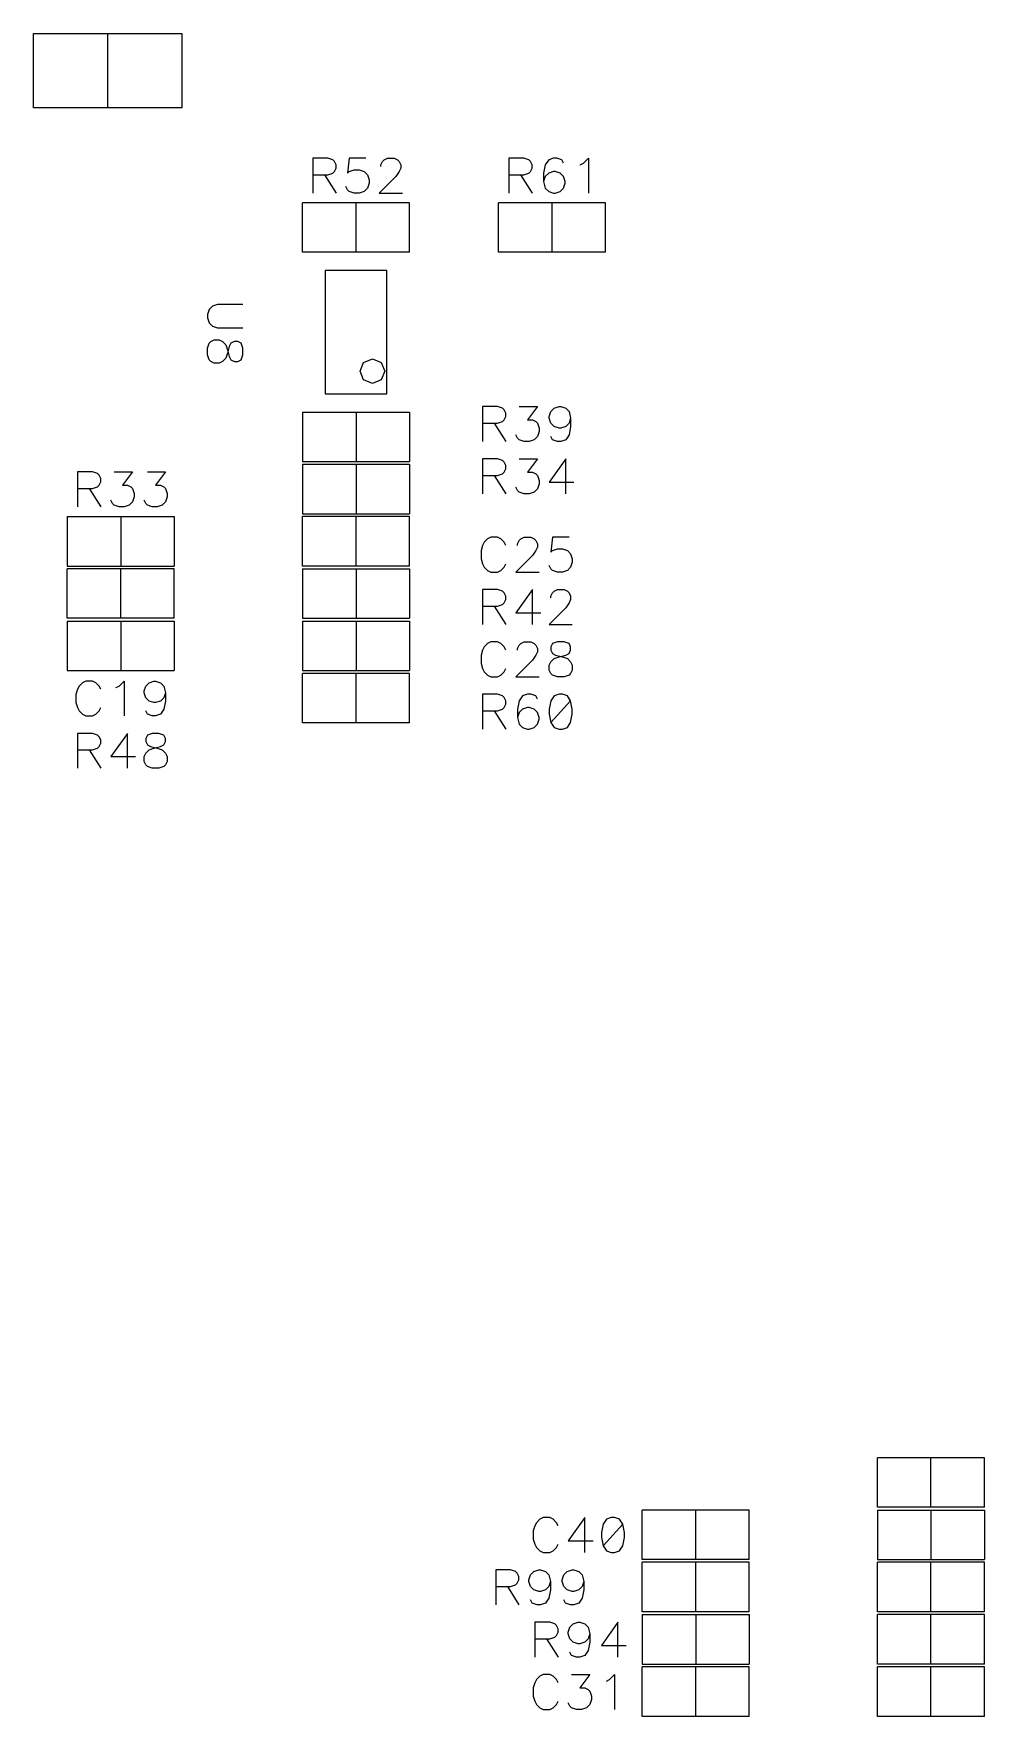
# Model space of a CAD drawing. Extents: x 295 to 953, y 10 to 290.
# Drawn here: x 625.5 to 663.6, y 153.9 to 221.4 of the extents above; entities that cross this region are included whole.
import ezdxf

# ---------------------------------------------------------------- set-up
doc = ezdxf.new("R2010")
doc.units = 0
doc.header["$LTSCALE"] = 5
doc.header["$MEASUREMENT"] = 0
doc.layers.add('DV-INT-A3_BSK', color=2, linetype='CONTINUOUS')

msp = doc.modelspace()

# ---------------------------------------------------------------- linework, layer by layer
at = {"layer": 'DV-INT-A3_BSK', "color": 7}
for p, q in [((625.458, 218.404), (625.458, 221.375)), ((625.458, 221.375), (631.396, 221.375)), ((628.429, 218.404), (628.429, 221.375)), ((631.396, 221.375), (631.396, 218.404)), ((631.396, 218.404), (625.458, 218.404)), ((637.247, 216.384), (636.647, 216.384)), ((636.647, 216.384), (636.647, 214.984)), ((637.448, 216.317), (637.247, 216.384)), ((637.515, 216.25), (637.448, 216.317)), ((637.448, 215.784), (637.515, 215.851)), ((637.582, 216.12), (637.515, 216.25)), ((637.515, 215.851), (637.582, 215.986)), ((637.582, 215.986), (637.582, 216.12)), ((638.114, 216.384), (638.047, 215.784)), ((638.047, 215.784), (638.114, 215.851)), ((638.781, 216.384), (638.114, 216.384)), ((638.114, 215.851), (638.315, 215.918)), ((638.315, 215.918), (638.512, 215.918)), ((638.512, 215.918), (638.714, 215.851)), ((638.714, 215.851), (638.848, 215.717)), ((639.38, 216.12), (639.447, 216.25)), ((639.38, 216.053), (639.38, 216.12)), ((639.447, 216.25), (639.514, 216.317)), ((639.514, 216.317), (639.644, 216.384)), ((639.644, 216.384), (639.912, 216.384)), ((639.912, 216.384), (640.046, 216.317)), ((640.113, 215.851), (639.979, 215.65)), ((640.046, 216.317), (640.113, 216.25)), ((640.113, 216.25), (640.176, 216.12)), ((640.176, 215.986), (640.113, 215.851)), ((640.176, 216.12), (640.176, 215.986)), ((645.105, 216.384), (644.506, 216.384)), ((644.506, 216.384), (644.506, 214.984)), ((645.306, 216.317), (645.105, 216.384)), ((645.373, 216.25), (645.306, 216.317)), ((645.306, 215.784), (645.373, 215.851)), ((645.44, 216.12), (645.373, 216.25)), ((645.373, 215.851), (645.44, 215.986)), ((645.44, 215.986), (645.44, 216.12)), ((645.972, 216.12), (645.905, 215.784)), ((646.107, 216.317), (645.972, 216.12)), ((646.304, 216.384), (646.107, 216.317)), ((646.304, 215.851), (646.107, 215.784)), ((646.438, 216.384), (646.304, 216.384)), ((646.371, 215.851), (646.304, 215.851)), ((646.572, 215.784), (646.371, 215.851)), ((646.639, 216.317), (646.438, 216.384)), ((646.706, 216.182), (646.639, 216.317)), ((647.372, 216.12), (647.502, 216.182)), ((647.502, 216.182), (647.703, 216.384)), ((647.703, 216.384), (647.703, 214.984)), ((636.647, 215.717), (637.247, 215.717)), ((637.117, 215.717), (637.582, 214.984)), ((637.247, 215.717), (637.448, 215.784)), ((638.047, 215.118), (637.98, 215.252)), ((638.848, 215.185), (638.714, 215.051)), ((638.848, 215.717), (638.915, 215.52)), ((638.915, 215.386), (638.848, 215.185)), ((638.915, 215.52), (638.915, 215.386)), ((639.979, 215.65), (639.313, 214.984)), ((644.506, 215.717), (645.105, 215.717)), ((644.975, 215.717), (645.44, 214.984)), ((645.105, 215.717), (645.306, 215.784)), ((645.905, 215.784), (645.905, 215.453)), ((645.972, 215.65), (645.905, 215.453)), ((645.905, 215.453), (645.972, 215.185)), ((646.107, 215.784), (645.972, 215.65)), ((645.972, 215.185), (646.107, 215.051)), ((646.706, 215.65), (646.572, 215.784)), ((646.572, 215.051), (646.706, 215.185)), ((646.773, 215.453), (646.706, 215.65)), ((646.706, 215.185), (646.773, 215.386)), ((646.773, 215.386), (646.773, 215.453)), ((640.524, 214.594), (636.237, 214.594)), ((636.237, 212.612), (636.237, 214.594)), ((638.114, 215.051), (638.047, 215.118)), ((638.315, 214.984), (638.114, 215.051)), ((638.512, 214.984), (638.315, 214.984)), ((638.383, 212.612), (638.383, 214.594)), ((638.714, 215.051), (638.512, 214.984)), ((639.313, 214.984), (640.243, 214.984)), ((640.524, 212.612), (640.524, 214.594)), ((648.382, 214.594), (644.095, 214.594)), ((644.095, 212.612), (644.095, 214.594)), ((646.107, 215.051), (646.304, 214.984)), ((646.241, 212.612), (646.241, 214.594)), ((646.304, 214.984), (646.371, 214.984)), ((646.371, 214.984), (646.572, 215.051)), ((648.382, 212.612), (648.382, 214.594)), ((640.524, 212.612), (636.237, 212.612)), ((648.382, 212.612), (644.095, 212.612)), ((637.142, 211.887), (637.142, 206.937)), ((639.619, 211.887), (637.142, 211.887)), ((639.619, 206.937), (639.619, 211.887)), ((632.632, 210.453), (632.498, 210.319)), ((632.834, 210.52), (632.632, 210.453)), ((633.84, 210.52), (632.834, 210.52)), ((632.498, 210.319), (632.431, 210.118)), ((632.431, 210.118), (632.431, 209.984)), ((632.431, 209.984), (632.498, 209.783)), ((632.498, 209.783), (632.632, 209.649)), ((632.565, 209.041), (632.7, 209.108)), ((632.632, 209.649), (632.834, 209.582)), ((632.7, 209.108), (632.901, 209.108)), ((632.834, 209.582), (633.84, 209.582)), ((632.901, 209.108), (633.035, 209.041)), ((632.431, 208.773), (632.498, 208.974)), ((632.431, 208.505), (632.431, 208.773)), ((632.498, 208.303), (632.431, 208.505)), ((632.498, 208.974), (632.565, 209.041)), ((633.035, 209.041), (633.169, 208.907)), ((633.169, 208.907), (633.236, 208.706)), ((633.236, 208.572), (633.169, 208.37)), ((633.303, 208.84), (633.236, 208.572)), ((633.236, 208.706), (633.303, 208.438)), ((633.37, 208.974), (633.303, 208.84)), ((633.303, 208.438), (633.37, 208.303)), ((633.504, 209.041), (633.37, 208.974)), ((633.638, 209.041), (633.504, 209.041)), ((633.772, 208.974), (633.638, 209.041)), ((633.84, 208.773), (633.772, 208.974)), ((633.772, 208.303), (633.84, 208.505)), ((633.84, 208.505), (633.84, 208.773)), ((632.565, 208.236), (632.498, 208.303)), ((632.7, 208.169), (632.565, 208.236)), ((632.901, 208.169), (632.7, 208.169)), ((633.035, 208.236), (632.901, 208.169)), ((633.169, 208.37), (633.035, 208.236)), ((633.37, 208.303), (633.504, 208.236)), ((633.504, 208.236), (633.638, 208.236)), ((633.638, 208.236), (633.772, 208.303)), ((638.546, 207.842), (638.688, 208.194)), ((638.688, 207.495), (638.546, 207.842)), ((638.688, 208.194), (639.041, 208.341)), ((639.041, 208.341), (639.393, 208.194)), ((639.393, 208.194), (639.535, 207.842)), ((639.535, 207.842), (639.393, 207.495)), ((639.041, 207.348), (638.688, 207.495)), ((639.393, 207.495), (639.041, 207.348)), ((637.142, 206.937), (639.619, 206.937)), ((644.057, 206.43), (643.458, 206.43)), ((643.458, 206.43), (643.458, 205.03)), ((644.258, 206.363), (644.057, 206.43)), ((644.325, 206.296), (644.258, 206.363)), ((644.925, 206.43), (645.658, 206.43)), ((645.658, 206.43), (645.256, 205.898)), ((646.19, 206.229), (646.324, 206.363)), ((646.324, 206.363), (646.521, 206.43)), ((646.521, 206.43), (646.589, 206.43)), ((646.589, 206.43), (646.79, 206.363)), ((646.79, 206.363), (646.924, 206.229)), ((636.237, 206.212), (640.524, 206.212)), ((636.237, 206.212), (636.237, 204.23)), ((638.383, 206.212), (638.383, 204.23)), ((640.524, 206.212), (640.524, 204.23)), ((643.458, 205.764), (644.057, 205.764)), ((643.927, 205.764), (644.392, 205.03)), ((644.057, 205.764), (644.258, 205.831)), ((644.258, 205.831), (644.325, 205.898)), ((644.392, 206.166), (644.325, 206.296)), ((644.325, 205.898), (644.392, 206.032)), ((644.392, 206.032), (644.392, 206.166)), ((645.256, 205.898), (645.457, 205.898)), ((645.457, 205.898), (645.591, 205.831)), ((645.591, 205.831), (645.658, 205.764)), ((645.658, 205.764), (645.725, 205.567)), ((646.123, 206.032), (646.19, 206.229)), ((646.123, 205.965), (646.123, 206.032)), ((646.19, 205.764), (646.123, 205.965)), ((646.324, 205.63), (646.19, 205.764)), ((646.924, 205.764), (646.79, 205.63)), ((646.924, 206.229), (646.987, 205.965)), ((646.987, 205.965), (646.924, 205.764)), ((646.987, 205.965), (646.987, 205.63)), ((644.858, 205.164), (644.791, 205.298)), ((644.925, 205.097), (644.858, 205.164)), ((645.126, 205.03), (644.925, 205.097)), ((645.323, 205.03), (645.126, 205.03)), ((645.524, 205.097), (645.323, 205.03)), ((645.658, 205.231), (645.524, 205.097)), ((645.725, 205.433), (645.658, 205.231)), ((645.725, 205.567), (645.725, 205.433)), ((646.257, 205.097), (646.19, 205.231)), ((646.454, 205.03), (646.257, 205.097)), ((646.521, 205.567), (646.324, 205.63)), ((646.589, 205.03), (646.454, 205.03)), ((646.589, 205.567), (646.521, 205.567)), ((646.79, 205.63), (646.589, 205.567)), ((646.79, 205.097), (646.589, 205.03)), ((646.924, 205.298), (646.79, 205.097)), ((646.987, 205.63), (646.924, 205.298)), ((627.817, 203.811), (627.218, 203.811)), ((627.218, 203.811), (627.218, 202.411)), ((628.018, 203.744), (627.817, 203.811)), ((628.085, 203.677), (628.018, 203.744)), ((628.152, 203.547), (628.085, 203.677)), ((628.685, 203.811), (629.418, 203.811)), ((629.418, 203.811), (629.016, 203.278)), ((630.017, 203.811), (630.747, 203.811)), ((630.747, 203.811), (630.348, 203.278)), ((636.237, 204.23), (640.524, 204.23)), ((636.237, 204.117), (640.524, 204.117)), ((636.237, 204.117), (636.237, 202.134)), ((638.383, 204.117), (638.383, 202.134)), ((640.524, 204.117), (640.524, 202.134)), ((644.057, 204.335), (643.458, 204.335)), ((643.458, 204.335), (643.458, 202.935)), ((643.458, 203.668), (644.057, 203.668)), ((643.927, 203.668), (644.392, 202.935)), ((644.258, 204.267), (644.057, 204.335)), ((644.057, 203.668), (644.258, 203.735)), ((644.325, 204.2), (644.258, 204.267)), ((644.258, 203.735), (644.325, 203.802)), ((644.392, 204.071), (644.325, 204.2)), ((644.325, 203.802), (644.392, 203.936)), ((644.392, 203.936), (644.392, 204.071)), ((644.925, 204.335), (645.658, 204.335)), ((645.658, 204.335), (645.256, 203.802)), ((645.256, 203.802), (645.457, 203.802)), ((645.457, 203.802), (645.591, 203.735)), ((645.591, 203.735), (645.658, 203.668)), ((645.658, 203.668), (645.725, 203.471)), ((646.79, 204.335), (646.123, 203.404)), ((646.79, 202.935), (646.79, 204.335)), ((627.218, 203.144), (627.817, 203.144)), ((627.687, 203.144), (628.152, 202.411)), ((627.817, 203.144), (628.018, 203.211)), ((628.018, 203.211), (628.085, 203.278)), ((628.085, 203.278), (628.152, 203.413)), ((628.152, 203.413), (628.152, 203.547)), ((629.016, 203.278), (629.217, 203.278)), ((629.217, 203.278), (629.351, 203.211)), ((629.351, 203.211), (629.418, 203.144)), ((629.418, 203.144), (629.485, 202.947)), ((630.348, 203.278), (630.55, 203.278)), ((630.55, 203.278), (630.684, 203.211)), ((630.684, 203.211), (630.747, 203.144)), ((630.747, 203.144), (630.814, 202.947)), ((644.858, 203.069), (644.791, 203.203)), ((644.925, 203.002), (644.858, 203.069)), ((645.126, 202.935), (644.925, 203.002)), ((645.524, 203.002), (645.323, 202.935)), ((645.658, 203.136), (645.524, 203.002)), ((645.725, 203.337), (645.658, 203.136)), ((645.725, 203.471), (645.725, 203.337)), ((646.123, 203.404), (647.121, 203.404)), ((628.618, 202.545), (628.55, 202.679)), ((628.685, 202.478), (628.618, 202.545)), ((628.886, 202.411), (628.685, 202.478)), ((629.083, 202.411), (628.886, 202.411)), ((629.284, 202.478), (629.083, 202.411)), ((629.418, 202.612), (629.284, 202.478)), ((629.485, 202.813), (629.418, 202.612)), ((629.485, 202.947), (629.485, 202.813)), ((629.95, 202.545), (629.883, 202.679)), ((630.017, 202.478), (629.95, 202.545)), ((630.214, 202.411), (630.017, 202.478)), ((630.415, 202.411), (630.214, 202.411)), ((630.617, 202.478), (630.415, 202.411)), ((630.747, 202.612), (630.617, 202.478)), ((630.814, 202.813), (630.747, 202.612)), ((630.814, 202.947), (630.814, 202.813)), ((645.323, 202.935), (645.126, 202.935)), ((626.807, 202.021), (631.094, 202.021)), ((626.807, 202.021), (626.807, 200.039)), ((628.953, 202.021), (628.953, 200.039)), ((631.094, 202.021), (631.094, 200.039)), ((636.237, 202.134), (640.524, 202.134)), ((640.524, 202.021), (636.237, 202.021)), ((636.237, 200.039), (636.237, 202.021)), ((638.383, 200.039), (638.383, 202.021)), ((640.524, 200.039), (640.524, 202.021)), ((643.525, 200.99), (643.458, 200.86)), ((643.659, 201.124), (643.525, 200.99)), ((643.793, 201.191), (643.659, 201.124)), ((644.057, 201.191), (643.793, 201.191)), ((644.191, 201.124), (644.057, 201.191)), ((644.325, 200.99), (644.191, 201.124)), ((644.392, 200.86), (644.325, 200.99)), ((644.858, 200.927), (644.925, 201.057)), ((644.925, 201.057), (644.992, 201.124)), ((644.992, 201.124), (645.126, 201.191)), ((645.126, 201.191), (645.39, 201.191)), ((645.39, 201.191), (645.524, 201.124)), ((645.524, 201.124), (645.591, 201.057)), ((645.591, 201.057), (645.658, 200.927)), ((646.257, 201.191), (646.19, 200.592)), ((646.924, 201.191), (646.257, 201.191)), ((643.458, 200.86), (643.395, 200.659)), ((643.395, 200.659), (643.395, 200.328)), ((643.395, 200.328), (643.458, 200.127)), ((645.457, 200.458), (644.791, 199.791)), ((644.858, 200.86), (644.858, 200.927)), ((645.591, 200.659), (645.457, 200.458)), ((645.658, 200.793), (645.591, 200.659)), ((645.658, 200.927), (645.658, 200.793)), ((646.19, 200.592), (646.257, 200.659)), ((646.257, 200.659), (646.454, 200.726)), ((646.454, 200.726), (646.656, 200.726)), ((646.656, 200.726), (646.857, 200.659)), ((646.857, 200.659), (646.987, 200.525)), ((646.987, 200.525), (647.054, 200.328)), ((647.054, 200.328), (647.054, 200.194)), ((626.807, 200.039), (631.094, 200.039)), ((631.094, 199.926), (626.807, 199.926)), ((626.807, 197.943), (626.807, 199.926)), ((628.953, 197.943), (628.953, 199.926)), ((631.094, 197.943), (631.094, 199.926)), ((640.524, 200.039), (636.237, 200.039)), ((636.237, 199.926), (640.524, 199.926)), ((636.237, 199.926), (636.237, 197.943)), ((638.383, 199.926), (638.383, 197.943)), ((640.524, 199.926), (640.524, 197.943)), ((643.458, 200.127), (643.525, 199.993)), ((643.525, 199.993), (643.659, 199.859)), ((643.659, 199.859), (643.793, 199.791)), ((643.793, 199.791), (644.057, 199.791)), ((644.057, 199.791), (644.191, 199.859)), ((644.191, 199.859), (644.325, 199.993)), ((644.325, 199.993), (644.392, 200.127)), ((644.791, 199.791), (645.725, 199.791)), ((646.19, 199.926), (646.123, 200.06)), ((646.257, 199.859), (646.19, 199.926)), ((646.454, 199.791), (646.257, 199.859)), ((646.656, 199.791), (646.454, 199.791)), ((646.857, 199.859), (646.656, 199.791)), ((646.987, 199.993), (646.857, 199.859)), ((647.054, 200.194), (646.987, 199.993)), ((644.057, 199.096), (643.458, 199.096)), ((643.458, 199.096), (643.458, 197.696)), ((644.258, 199.029), (644.057, 199.096)), ((644.325, 198.962), (644.258, 199.029)), ((644.392, 198.832), (644.325, 198.962)), ((645.457, 199.096), (644.791, 198.165)), ((645.457, 197.696), (645.457, 199.096)), ((646.19, 198.832), (646.257, 198.962)), ((646.257, 198.962), (646.324, 199.029)), ((646.324, 199.029), (646.454, 199.096)), ((646.454, 199.096), (646.723, 199.096)), ((646.723, 199.096), (646.857, 199.029)), ((646.857, 199.029), (646.924, 198.962)), ((646.924, 198.962), (646.987, 198.832)), ((643.458, 198.429), (644.057, 198.429)), ((643.927, 198.429), (644.392, 197.696)), ((644.057, 198.429), (644.258, 198.496)), ((644.258, 198.496), (644.325, 198.564)), ((644.325, 198.564), (644.392, 198.698)), ((644.392, 198.698), (644.392, 198.832)), ((646.79, 198.362), (646.123, 197.696)), ((646.19, 198.765), (646.19, 198.832)), ((646.924, 198.564), (646.79, 198.362)), ((646.987, 198.698), (646.924, 198.564)), ((646.987, 198.832), (646.987, 198.698)), ((631.094, 197.943), (626.807, 197.943)), ((626.807, 197.83), (631.094, 197.83)), ((626.807, 197.83), (626.807, 195.848)), ((628.953, 197.83), (628.953, 195.848)), ((631.094, 197.83), (631.094, 195.848)), ((636.237, 197.943), (640.524, 197.943)), ((636.237, 197.83), (640.524, 197.83)), ((636.237, 197.83), (636.237, 195.848)), ((638.383, 197.83), (638.383, 195.848)), ((640.524, 197.83), (640.524, 195.848)), ((644.791, 198.165), (645.788, 198.165)), ((646.123, 197.696), (647.054, 197.696)), ((643.659, 196.933), (643.525, 196.799)), ((643.793, 197), (643.659, 196.933)), ((644.057, 197), (643.793, 197)), ((644.191, 196.933), (644.057, 197)), ((644.325, 196.799), (644.191, 196.933)), ((644.925, 196.866), (644.992, 196.933)), ((644.992, 196.933), (645.126, 197)), ((645.126, 197), (645.39, 197)), ((645.39, 197), (645.524, 196.933)), ((645.524, 196.933), (645.591, 196.866)), ((646.257, 196.933), (646.19, 196.799)), ((646.454, 197), (646.257, 196.933)), ((646.723, 197), (646.454, 197)), ((646.924, 196.933), (646.723, 197)), ((646.987, 196.799), (646.924, 196.933)), ((643.458, 196.669), (643.395, 196.468)), ((643.395, 196.468), (643.395, 196.137)), ((643.525, 196.799), (643.458, 196.669)), ((644.392, 196.669), (644.325, 196.799)), ((645.457, 196.267), (644.791, 195.6)), ((644.858, 196.736), (644.925, 196.866)), ((644.858, 196.669), (644.858, 196.736)), ((645.591, 196.468), (645.457, 196.267)), ((645.591, 196.866), (645.658, 196.736)), ((645.658, 196.602), (645.591, 196.468)), ((645.658, 196.736), (645.658, 196.602)), ((646.19, 196.799), (646.19, 196.669)), ((646.19, 196.669), (646.257, 196.535)), ((646.19, 196.2), (646.324, 196.334)), ((646.257, 196.535), (646.387, 196.468)), ((646.324, 196.334), (646.521, 196.401)), ((646.387, 196.468), (646.656, 196.401)), ((646.521, 196.401), (646.79, 196.468)), ((646.656, 196.401), (646.857, 196.334)), ((646.79, 196.468), (646.924, 196.535)), ((646.857, 196.334), (646.987, 196.2)), ((646.924, 196.535), (646.987, 196.669)), ((646.987, 196.669), (646.987, 196.799)), ((626.807, 195.848), (631.094, 195.848)), ((636.237, 195.848), (640.524, 195.848)), ((640.524, 195.735), (636.237, 195.735)), ((636.237, 193.752), (636.237, 195.735)), ((638.383, 193.752), (638.383, 195.735)), ((640.524, 193.752), (640.524, 195.735)), ((643.395, 196.137), (643.458, 195.936)), ((643.458, 195.936), (643.525, 195.802)), ((643.525, 195.802), (643.659, 195.668)), ((643.659, 195.668), (643.793, 195.6)), ((643.793, 195.6), (644.057, 195.6)), ((644.057, 195.6), (644.191, 195.668)), ((644.191, 195.668), (644.325, 195.802)), ((644.325, 195.802), (644.392, 195.936)), ((644.791, 195.6), (645.725, 195.6)), ((646.123, 196.07), (646.19, 196.2)), ((646.123, 195.869), (646.123, 196.07)), ((646.19, 195.735), (646.123, 195.869)), ((646.257, 195.668), (646.19, 195.735)), ((646.454, 195.6), (646.257, 195.668)), ((646.723, 195.6), (646.454, 195.6)), ((646.924, 195.668), (646.723, 195.6)), ((646.987, 195.735), (646.924, 195.668)), ((646.987, 196.2), (647.054, 196.07)), ((647.054, 195.869), (646.987, 195.735)), ((647.054, 196.07), (647.054, 195.869)), ((627.218, 195.098), (627.155, 194.896)), ((627.155, 194.896), (627.155, 194.565)), ((627.285, 195.227), (627.218, 195.098)), ((627.419, 195.362), (627.285, 195.227)), ((627.553, 195.429), (627.419, 195.362)), ((627.817, 195.429), (627.553, 195.429)), ((627.951, 195.362), (627.817, 195.429)), ((628.085, 195.227), (627.951, 195.362)), ((628.152, 195.098), (628.085, 195.227)), ((628.752, 195.165), (628.886, 195.227)), ((628.886, 195.227), (629.083, 195.429)), ((629.083, 195.429), (629.083, 194.029)), ((629.883, 195.031), (629.95, 195.227)), ((629.883, 194.963), (629.883, 195.031)), ((629.95, 194.762), (629.883, 194.963)), ((629.95, 195.227), (630.084, 195.362)), ((630.084, 195.362), (630.281, 195.429)), ((630.281, 195.429), (630.348, 195.429)), ((630.348, 195.429), (630.55, 195.362)), ((630.55, 195.362), (630.684, 195.227)), ((630.684, 195.227), (630.747, 194.963)), ((630.747, 194.963), (630.684, 194.762)), ((630.747, 194.963), (630.747, 194.628)), ((644.057, 194.905), (643.458, 194.905)), ((643.458, 194.905), (643.458, 193.505)), ((644.258, 194.838), (644.057, 194.905)), ((645.256, 194.905), (645.059, 194.838)), ((645.39, 194.905), (645.256, 194.905)), ((645.591, 194.838), (645.39, 194.905)), ((646.521, 194.905), (646.324, 194.838)), ((646.656, 194.905), (646.521, 194.905)), ((646.857, 194.838), (646.656, 194.905)), ((627.155, 194.565), (627.218, 194.364)), ((627.218, 194.364), (627.285, 194.23)), ((627.285, 194.23), (627.419, 194.096)), ((627.951, 194.096), (628.085, 194.23)), ((628.085, 194.23), (628.152, 194.364)), ((630.084, 194.628), (629.95, 194.762)), ((630.017, 194.096), (629.95, 194.23)), ((630.281, 194.565), (630.084, 194.628)), ((630.348, 194.565), (630.281, 194.565)), ((630.55, 194.628), (630.348, 194.565)), ((630.684, 194.762), (630.55, 194.628)), ((630.684, 194.297), (630.55, 194.096)), ((630.747, 194.628), (630.684, 194.297)), ((643.458, 194.238), (644.057, 194.238)), ((643.927, 194.238), (644.392, 193.505)), ((644.057, 194.238), (644.258, 194.305)), ((644.325, 194.771), (644.258, 194.838)), ((644.258, 194.305), (644.325, 194.373)), ((644.392, 194.641), (644.325, 194.771)), ((644.325, 194.373), (644.392, 194.507)), ((644.392, 194.507), (644.392, 194.641)), ((644.925, 194.641), (644.858, 194.305)), ((644.858, 194.305), (644.858, 193.974)), ((645.059, 194.838), (644.925, 194.641)), ((645.059, 194.305), (644.925, 194.171)), ((645.256, 194.373), (645.059, 194.305)), ((645.323, 194.373), (645.256, 194.373)), ((645.524, 194.305), (645.323, 194.373)), ((645.658, 194.171), (645.524, 194.305)), ((645.658, 194.704), (645.591, 194.838)), ((646.19, 194.641), (646.123, 194.305)), ((646.123, 194.305), (646.123, 194.104)), ((646.324, 194.838), (646.19, 194.641)), ((646.987, 194.641), (646.19, 193.773)), ((646.987, 194.641), (646.857, 194.838)), ((647.054, 194.305), (646.987, 194.641)), ((647.054, 194.104), (647.054, 194.305)), ((627.419, 194.096), (627.553, 194.029)), ((627.553, 194.029), (627.817, 194.029)), ((627.817, 194.029), (627.951, 194.096)), ((630.214, 194.029), (630.017, 194.096)), ((630.348, 194.029), (630.214, 194.029)), ((630.55, 194.096), (630.348, 194.029)), ((640.524, 193.752), (636.237, 193.752)), ((644.925, 194.171), (644.858, 193.974)), ((644.858, 193.974), (644.925, 193.706)), ((644.925, 193.706), (645.059, 193.572)), ((645.059, 193.572), (645.256, 193.505)), ((645.323, 193.505), (645.524, 193.572)), ((645.524, 193.572), (645.658, 193.706)), ((645.725, 193.974), (645.658, 194.171)), ((645.658, 193.706), (645.725, 193.907)), ((645.725, 193.907), (645.725, 193.974)), ((646.123, 194.104), (646.19, 193.773)), ((646.19, 193.773), (646.324, 193.572)), ((646.324, 193.572), (646.521, 193.505)), ((646.656, 193.505), (646.857, 193.572)), ((646.857, 193.572), (646.987, 193.773)), ((646.987, 193.773), (647.054, 194.104)), ((627.817, 193.333), (627.218, 193.333)), ((627.218, 193.333), (627.218, 191.933)), ((628.018, 193.266), (627.817, 193.333)), ((628.085, 193.199), (628.018, 193.266)), ((628.152, 193.069), (628.085, 193.199)), ((628.085, 192.801), (628.152, 192.935)), ((628.152, 192.935), (628.152, 193.069)), ((629.217, 193.333), (628.55, 192.403)), ((629.217, 191.933), (629.217, 193.333)), ((630.017, 193.266), (629.95, 193.132)), ((629.95, 193.132), (629.95, 193.002)), ((629.95, 193.002), (630.017, 192.868)), ((630.214, 193.333), (630.017, 193.266)), ((630.483, 193.333), (630.214, 193.333)), ((630.684, 193.266), (630.483, 193.333)), ((630.747, 193.132), (630.684, 193.266)), ((630.684, 192.868), (630.747, 193.002)), ((630.747, 193.002), (630.747, 193.132)), ((645.256, 193.505), (645.323, 193.505)), ((646.521, 193.505), (646.656, 193.505)), ((627.218, 192.667), (627.817, 192.667)), ((627.687, 192.667), (628.152, 191.933)), ((627.817, 192.667), (628.018, 192.734)), ((628.018, 192.734), (628.085, 192.801)), ((628.55, 192.403), (629.548, 192.403)), ((629.883, 192.403), (629.95, 192.533)), ((629.883, 192.202), (629.883, 192.403)), ((629.95, 192.067), (629.883, 192.202)), ((629.95, 192.533), (630.084, 192.667)), ((630.017, 192.868), (630.147, 192.801)), ((630.084, 192.667), (630.281, 192.734)), ((630.147, 192.801), (630.415, 192.734)), ((630.281, 192.734), (630.55, 192.801)), ((630.415, 192.734), (630.617, 192.667)), ((630.55, 192.801), (630.684, 192.868)), ((630.617, 192.667), (630.747, 192.533)), ((630.747, 192.533), (630.814, 192.403)), ((630.814, 192.202), (630.747, 192.067)), ((630.814, 192.403), (630.814, 192.202)), ((630.017, 192), (629.95, 192.067)), ((630.214, 191.933), (630.017, 192)), ((630.483, 191.933), (630.214, 191.933)), ((630.684, 192), (630.483, 191.933)), ((630.747, 192.067), (630.684, 192)), ((663.575, 164.302), (659.287, 164.302)), ((659.287, 162.32), (659.287, 164.302)), ((661.433, 162.32), (661.433, 164.302)), ((663.575, 162.32), (663.575, 164.302)), ((645.889, 161.901), (645.755, 161.834)), ((646.153, 161.901), (645.889, 161.901)), ((646.287, 161.834), (646.153, 161.901)), ((647.552, 161.901), (646.886, 160.97)), ((647.552, 160.501), (647.552, 161.901)), ((648.617, 161.901), (648.42, 161.834)), ((648.751, 161.901), (648.617, 161.901)), ((648.952, 161.834), (648.751, 161.901)), ((654.145, 162.207), (649.858, 162.207)), ((649.858, 160.224), (649.858, 162.207)), ((652.003, 160.224), (652.003, 162.207)), ((654.145, 160.224), (654.145, 162.207)), ((663.575, 162.32), (659.287, 162.32)), ((659.287, 162.207), (663.575, 162.207)), ((659.287, 162.207), (659.287, 160.224)), ((661.433, 162.207), (661.433, 160.224)), ((663.575, 162.207), (663.575, 160.224)), ((645.553, 161.57), (645.49, 161.368)), ((645.49, 161.368), (645.49, 161.037)), ((645.62, 161.699), (645.553, 161.57)), ((645.755, 161.834), (645.62, 161.699)), ((646.421, 161.699), (646.287, 161.834)), ((646.488, 161.57), (646.421, 161.699)), ((648.286, 161.637), (648.219, 161.301)), ((648.219, 161.301), (648.219, 161.1)), ((648.42, 161.834), (648.286, 161.637)), ((649.082, 161.637), (648.286, 160.769)), ((649.082, 161.637), (648.952, 161.834)), ((649.149, 161.301), (649.082, 161.637)), ((649.149, 161.1), (649.149, 161.301)), ((645.49, 161.037), (645.553, 160.836)), ((645.553, 160.836), (645.62, 160.702)), ((645.62, 160.702), (645.755, 160.568)), ((645.755, 160.568), (645.889, 160.501)), ((646.153, 160.501), (646.287, 160.568)), ((646.287, 160.568), (646.421, 160.702)), ((646.421, 160.702), (646.488, 160.836)), ((646.886, 160.97), (647.884, 160.97)), ((648.219, 161.1), (648.286, 160.769)), ((648.286, 160.769), (648.42, 160.568)), ((648.42, 160.568), (648.617, 160.501)), ((648.751, 160.501), (648.952, 160.568)), ((648.952, 160.568), (649.082, 160.769)), ((649.082, 160.769), (649.149, 161.1)), ((645.889, 160.501), (646.153, 160.501)), ((648.617, 160.501), (648.751, 160.501)), ((654.145, 160.224), (649.858, 160.224)), ((654.145, 160.111), (649.858, 160.111)), ((649.858, 158.129), (649.858, 160.111)), ((652.003, 158.129), (652.003, 160.111)), ((654.145, 158.129), (654.145, 160.111)), ((659.287, 160.224), (663.575, 160.224)), ((663.575, 160.111), (659.287, 160.111)), ((659.287, 158.129), (659.287, 160.111)), ((661.433, 158.129), (661.433, 160.111)), ((663.575, 158.129), (663.575, 160.111)), ((644.581, 159.805), (643.982, 159.805)), ((643.982, 159.805), (643.982, 158.405)), ((644.782, 159.738), (644.581, 159.805)), ((644.581, 159.139), (644.782, 159.206)), ((644.849, 159.671), (644.782, 159.738)), ((644.782, 159.206), (644.849, 159.273)), ((644.916, 159.541), (644.849, 159.671)), ((644.849, 159.273), (644.916, 159.407)), ((644.916, 159.407), (644.916, 159.541)), ((645.314, 159.407), (645.382, 159.604)), ((645.314, 159.34), (645.314, 159.407)), ((645.382, 159.139), (645.314, 159.34)), ((645.382, 159.604), (645.516, 159.738)), ((645.516, 159.738), (645.717, 159.805)), ((645.717, 159.805), (645.78, 159.805)), ((645.78, 159.805), (645.981, 159.738)), ((645.981, 159.738), (646.115, 159.604)), ((646.115, 159.604), (646.182, 159.34)), ((646.182, 159.34), (646.115, 159.139)), ((646.182, 159.34), (646.182, 159.005)), ((646.647, 159.407), (646.714, 159.604)), ((646.647, 159.34), (646.647, 159.407)), ((646.714, 159.139), (646.647, 159.34)), ((646.714, 159.604), (646.848, 159.738)), ((646.848, 159.738), (647.045, 159.805)), ((647.045, 159.805), (647.112, 159.805)), ((647.112, 159.805), (647.314, 159.738)), ((647.314, 159.738), (647.448, 159.604)), ((647.448, 159.604), (647.511, 159.34)), ((647.511, 159.34), (647.448, 159.139)), ((647.511, 159.34), (647.511, 159.005)), ((643.982, 159.139), (644.581, 159.139)), ((644.451, 159.139), (644.916, 158.405)), ((645.516, 159.005), (645.382, 159.139)), ((645.449, 158.472), (645.382, 158.607)), ((645.717, 158.942), (645.516, 159.005)), ((645.78, 158.942), (645.717, 158.942)), ((645.981, 159.005), (645.78, 158.942)), ((646.115, 159.139), (645.981, 159.005)), ((646.115, 158.674), (645.981, 158.472)), ((646.182, 159.005), (646.115, 158.674)), ((646.848, 159.005), (646.714, 159.139)), ((646.781, 158.472), (646.714, 158.607)), ((647.045, 158.942), (646.848, 159.005)), ((647.112, 158.942), (647.045, 158.942)), ((647.314, 159.005), (647.112, 158.942)), ((647.448, 159.139), (647.314, 159.005)), ((647.448, 158.674), (647.314, 158.472)), ((647.511, 159.005), (647.448, 158.674)), ((645.65, 158.405), (645.449, 158.472)), ((645.78, 158.405), (645.65, 158.405)), ((645.981, 158.472), (645.78, 158.405)), ((646.978, 158.405), (646.781, 158.472)), ((647.112, 158.405), (646.978, 158.405)), ((647.314, 158.472), (647.112, 158.405)), ((654.145, 158.129), (649.858, 158.129)), ((649.858, 158.016), (654.145, 158.016)), ((649.858, 158.016), (649.858, 156.033)), ((652.003, 158.016), (652.003, 156.033)), ((654.145, 158.016), (654.145, 156.033)), ((663.575, 158.129), (659.287, 158.129)), ((663.575, 158.016), (659.287, 158.016)), ((659.287, 156.033), (659.287, 158.016)), ((661.433, 156.033), (661.433, 158.016)), ((663.575, 156.033), (663.575, 158.016)), ((646.153, 157.71), (645.553, 157.71)), ((645.553, 157.71), (645.553, 156.31)), ((646.354, 157.643), (646.153, 157.71)), ((646.421, 157.576), (646.354, 157.643)), ((646.354, 157.11), (646.421, 157.177)), ((646.488, 157.446), (646.421, 157.576)), ((646.421, 157.177), (646.488, 157.312)), ((646.488, 157.312), (646.488, 157.446)), ((646.886, 157.312), (646.953, 157.508)), ((646.886, 157.244), (646.886, 157.312)), ((646.953, 157.043), (646.886, 157.244)), ((646.953, 157.508), (647.087, 157.643)), ((647.087, 157.643), (647.288, 157.71)), ((647.288, 157.71), (647.351, 157.71)), ((647.351, 157.71), (647.552, 157.643)), ((647.552, 157.643), (647.687, 157.508)), ((647.687, 157.508), (647.754, 157.244)), ((647.754, 157.244), (647.687, 157.043)), ((647.754, 157.244), (647.754, 156.909)), ((648.885, 157.71), (648.219, 156.779)), ((648.885, 156.31), (648.885, 157.71)), ((645.553, 157.043), (646.153, 157.043)), ((646.023, 157.043), (646.488, 156.31)), ((646.153, 157.043), (646.354, 157.11)), ((647.087, 156.909), (646.953, 157.043)), ((647.02, 156.377), (646.953, 156.511)), ((647.288, 156.846), (647.087, 156.909)), ((647.351, 156.846), (647.288, 156.846)), ((647.552, 156.909), (647.351, 156.846)), ((647.687, 157.043), (647.552, 156.909)), ((647.687, 156.578), (647.552, 156.377)), ((647.754, 156.909), (647.687, 156.578)), ((648.219, 156.779), (649.216, 156.779)), ((647.221, 156.31), (647.02, 156.377)), ((647.351, 156.31), (647.221, 156.31)), ((647.552, 156.377), (647.351, 156.31)), ((649.858, 156.033), (654.145, 156.033)), ((654.145, 155.92), (649.858, 155.92)), ((649.858, 153.938), (649.858, 155.92)), ((652.003, 153.938), (652.003, 155.92)), ((654.145, 153.938), (654.145, 155.92)), ((663.575, 156.033), (659.287, 156.033)), ((663.575, 155.92), (659.287, 155.92)), ((659.287, 153.938), (659.287, 155.92)), ((661.433, 153.938), (661.433, 155.92)), ((663.575, 153.938), (663.575, 155.92)), ((645.553, 155.283), (645.49, 155.082)), ((645.62, 155.413), (645.553, 155.283)), ((645.755, 155.547), (645.62, 155.413)), ((645.889, 155.614), (645.755, 155.547)), ((646.153, 155.614), (645.889, 155.614)), ((646.287, 155.547), (646.153, 155.614)), ((646.421, 155.413), (646.287, 155.547)), ((646.488, 155.283), (646.421, 155.413)), ((647.02, 155.614), (647.754, 155.614)), ((647.754, 155.614), (647.351, 155.082)), ((648.42, 155.35), (648.55, 155.413)), ((648.55, 155.413), (648.751, 155.614)), ((648.751, 155.614), (648.751, 154.214)), ((645.49, 155.082), (645.49, 154.751)), ((645.49, 154.751), (645.553, 154.55)), ((645.553, 154.55), (645.62, 154.416)), ((646.421, 154.416), (646.488, 154.55)), ((646.953, 154.348), (646.886, 154.483)), ((647.351, 155.082), (647.552, 155.082)), ((647.552, 155.082), (647.687, 155.015)), ((647.687, 155.015), (647.754, 154.948)), ((647.754, 154.948), (647.821, 154.751)), ((647.821, 154.617), (647.754, 154.416)), ((647.821, 154.751), (647.821, 154.617)), ((645.62, 154.416), (645.755, 154.281)), ((645.755, 154.281), (645.889, 154.214)), ((645.889, 154.214), (646.153, 154.214)), ((646.153, 154.214), (646.287, 154.281)), ((646.287, 154.281), (646.421, 154.416)), ((647.02, 154.281), (646.953, 154.348)), ((647.221, 154.214), (647.02, 154.281)), ((647.418, 154.214), (647.221, 154.214)), ((647.62, 154.281), (647.418, 154.214)), ((647.754, 154.416), (647.62, 154.281)), ((654.145, 153.938), (649.858, 153.938)), ((663.575, 153.938), (659.287, 153.938))]:
    msp.add_line(p, q, dxfattribs=at)

doc.saveas('drawing.dxf')
